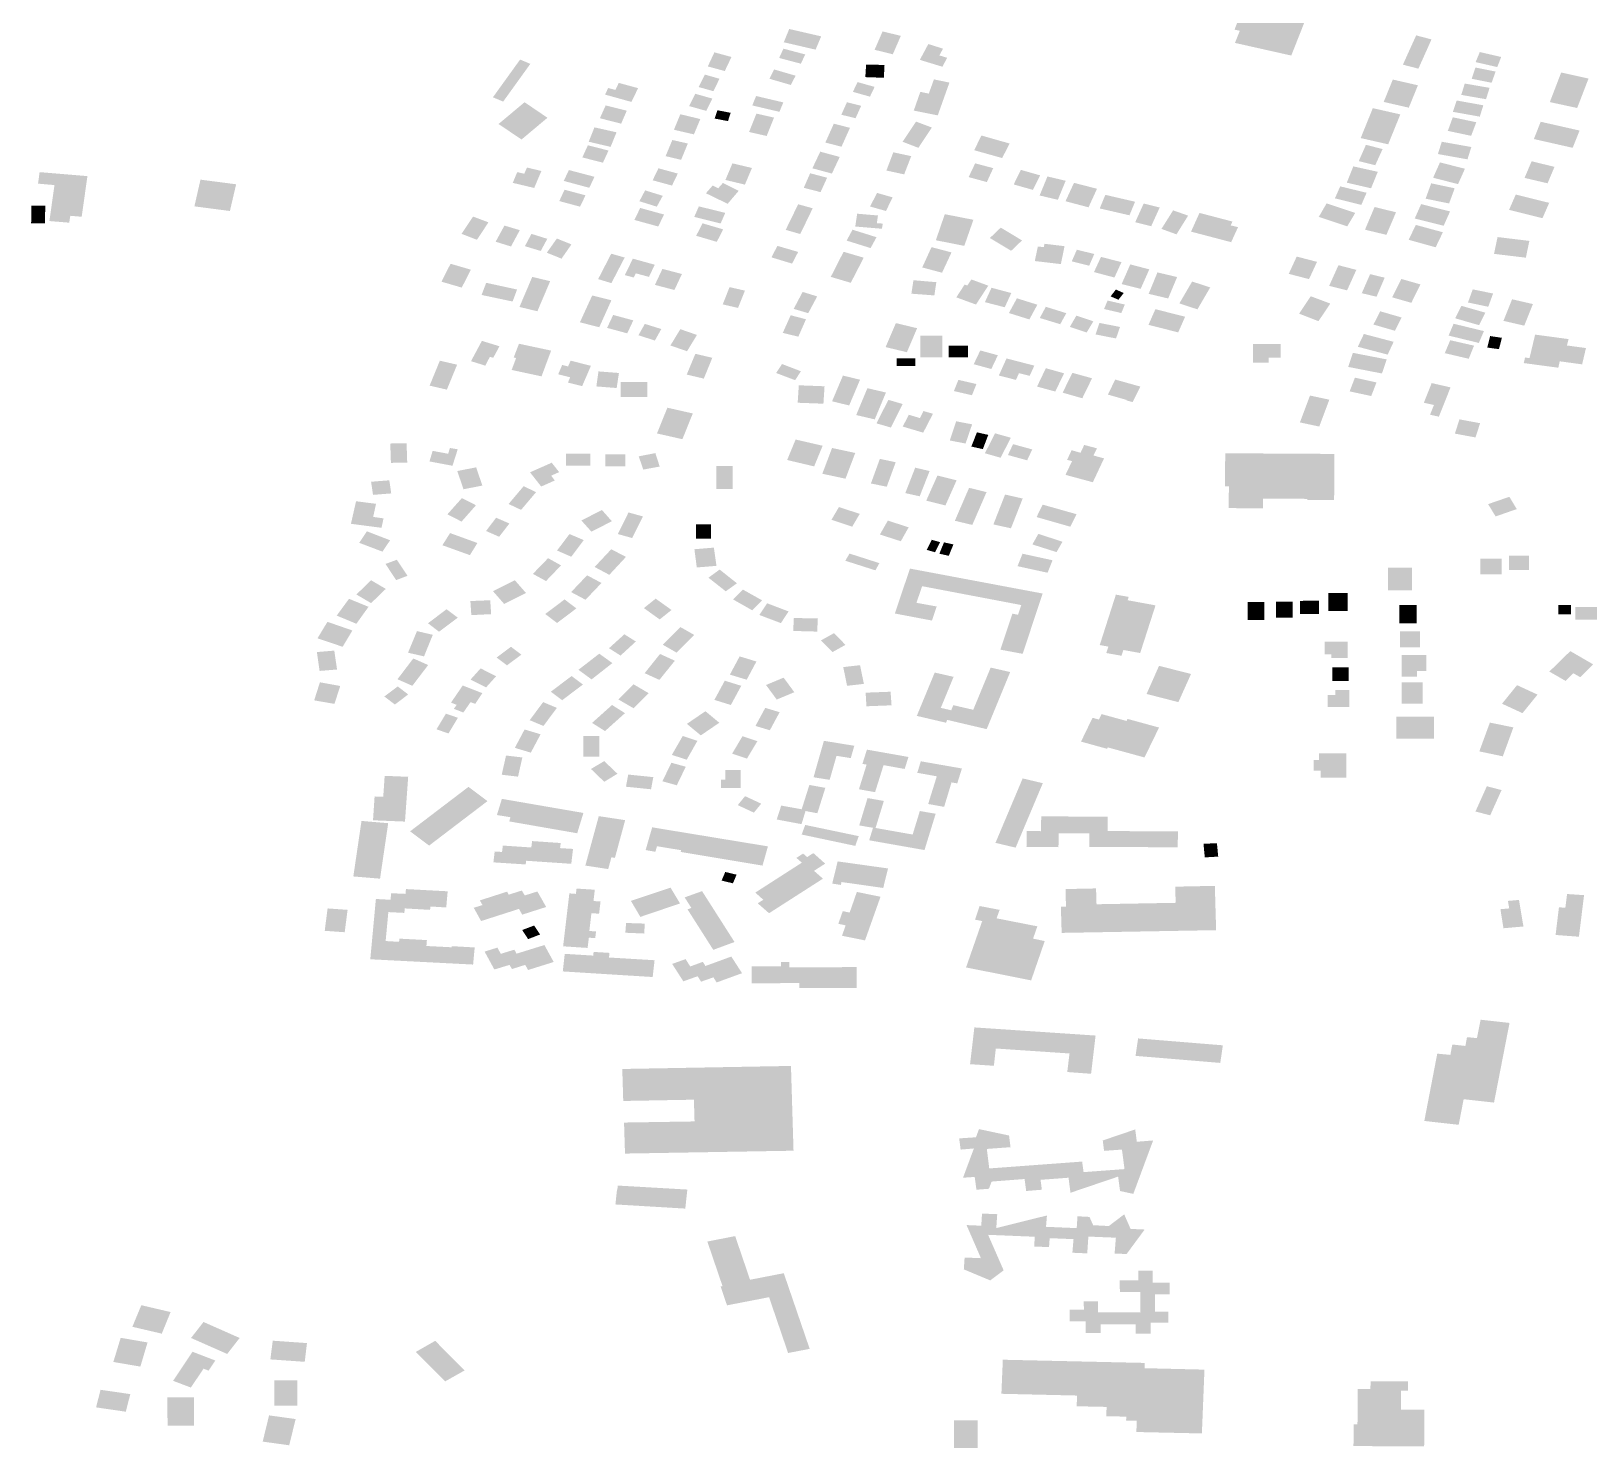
# Model space of a CAD drawing. Header units: inches. Extents: x -73.8733 to -73.8501, y 41.0545 to 41.0959.
# Drawn here: x -73.86793 to -73.85819, y 41.06425 to 41.07311 of the extents above; entities that cross this region are included whole.
import ezdxf

# ---------------------------------------------------------------- set-up
doc = ezdxf.new("R2010")
doc.units = ezdxf.units.IN
doc.header["$MEASUREMENT"] = 0

msp = doc.modelspace()

# ---------------------------------------------------------------- hatches: boundary and pattern name
for points in [[(-73.860088, 41.073464), (-73.85996, 41.073786), (-73.859739, 41.073736), (-73.859788, 41.073612), (-73.859792, 41.073613), (-73.86005, 41.07296), (-73.860402, 41.073039), (-73.860372, 41.073115), (-73.860405, 41.073122), (-73.860342, 41.073282), (-73.860725, 41.073368), (-73.860639, 41.073587), (-73.860088, 41.073464)], [(-73.863224, 41.073043), (-73.86319, 41.073126), (-73.86299, 41.07308), (-73.863025, 41.072997), (-73.863224, 41.073043)], [(-73.862542, 41.072968), (-73.862656, 41.072996), (-73.862606, 41.073111), (-73.862492, 41.073083), (-73.862542, 41.072968)], [(-73.859173, 41.073061), (-73.859255, 41.072878), (-73.859352, 41.072903), (-73.859269, 41.073086), (-73.859173, 41.073061)], [(-73.863551, 41.072951), (-73.863593, 41.072863), (-73.863699, 41.072892), (-73.863658, 41.07298), (-73.863551, 41.072951)], [(-73.863117, 41.072909), (-73.863253, 41.072945), (-73.863226, 41.073003), (-73.86309, 41.072967), (-73.863117, 41.072909)], [(-73.862232, 41.07289), (-73.862373, 41.072933), (-73.86232, 41.073032), (-73.862228, 41.073003), (-73.862251, 41.072961), (-73.862202, 41.072946), (-73.862232, 41.07289)], [(-73.858897, 41.072919), (-73.858871, 41.072982), (-73.858737, 41.072951), (-73.858762, 41.072888), (-73.858897, 41.072919)], [(-73.865043, 41.072699), (-73.864873, 41.072935), (-73.864809, 41.072908), (-73.864979, 41.072672), (-73.865043, 41.072699)], [(-73.86318, 41.072776), (-73.863314, 41.072815), (-73.863284, 41.072873), (-73.86315, 41.072834), (-73.86318, 41.072776)], [(-73.862594, 41.072901), (-73.862598, 41.072821), (-73.862714, 41.072825), (-73.862709, 41.072904), (-73.862594, 41.072901)], [(-73.858922, 41.072815), (-73.858898, 41.072885), (-73.858772, 41.07286), (-73.858797, 41.07279), (-73.858922, 41.072815)], [(-73.864135, 41.072756), (-73.864177, 41.07267), (-73.864342, 41.072716), (-73.864322, 41.072757), (-73.864277, 41.072745), (-73.864256, 41.072789), (-73.864135, 41.072756)], [(-73.863626, 41.072815), (-73.863664, 41.072737), (-73.863756, 41.072763), (-73.863718, 41.072841), (-73.863626, 41.072815)], [(-73.862792, 41.072733), (-73.862762, 41.072794), (-73.862656, 41.072764), (-73.862685, 41.072703), (-73.862792, 41.072733)], [(-73.86237, 41.072733), (-73.862317, 41.072722), (-73.862285, 41.072811), (-73.862188, 41.072791), (-73.862261, 41.072586), (-73.862411, 41.072616), (-73.86237, 41.072733)], [(-73.859472, 41.07267), (-73.859415, 41.07281), (-73.859258, 41.072774), (-73.859315, 41.072634), (-73.859472, 41.07267)], [(-73.858832, 41.072687), (-73.858987, 41.072714), (-73.858965, 41.072785), (-73.85881, 41.072758), (-73.858832, 41.072687)], [(-73.858191, 41.072816), (-73.858262, 41.072632), (-73.858433, 41.072669), (-73.858362, 41.072854), (-73.858191, 41.072816)], [(-73.864702, 41.072571), (-73.864864, 41.072435), (-73.865008, 41.072532), (-73.864845, 41.072668), (-73.864702, 41.072571)], [(-73.863671, 41.072691), (-73.863709, 41.072614), (-73.863816, 41.072644), (-73.863778, 41.072721), (-73.863671, 41.072691)], [(-73.863251, 41.072608), (-73.863421, 41.072648), (-73.863397, 41.072707), (-73.863227, 41.072667), (-73.863251, 41.072608)], [(-73.86274, 41.072646), (-73.862775, 41.072568), (-73.862864, 41.07259), (-73.862829, 41.072668), (-73.86274, 41.072646)], [(-73.859039, 41.072608), (-73.859016, 41.072679), (-73.858849, 41.072649), (-73.858871, 41.072578), (-73.859039, 41.072608)], [(-73.864206, 41.072615), (-73.864241, 41.072534), (-73.864374, 41.072568), (-73.864338, 41.072648), (-73.864206, 41.072615)], [(-73.863911, 41.072496), (-73.863871, 41.072593), (-73.863746, 41.072563), (-73.863786, 41.072467), (-73.863911, 41.072496)], [(-73.863656, 41.072566), (-73.863639, 41.072618), (-73.863556, 41.072602), (-73.863573, 41.07255), (-73.863656, 41.072566)], [(-73.863441, 41.072482), (-73.863395, 41.072597), (-73.863285, 41.072572), (-73.863331, 41.072457), (-73.863441, 41.072482)], [(-73.859444, 41.072405), (-73.859616, 41.072444), (-73.85954, 41.072631), (-73.859368, 41.072592), (-73.859444, 41.072405)], [(-73.859071, 41.072489), (-73.85904, 41.072574), (-73.858893, 41.072543), (-73.858925, 41.072458), (-73.859071, 41.072489)], [(-73.86427, 41.07248), (-73.864307, 41.072389), (-73.864444, 41.072421), (-73.864408, 41.072511), (-73.86427, 41.07248)], [(-73.862964, 41.072416), (-73.862911, 41.072534), (-73.86281, 41.072508), (-73.862863, 41.07239), (-73.862964, 41.072416)], [(-73.862298, 41.07251), (-73.862382, 41.072383), (-73.862481, 41.072421), (-73.862397, 41.072547), (-73.862298, 41.07251)], [(-73.858247, 41.072491), (-73.85829, 41.072383), (-73.858533, 41.072438), (-73.85849, 41.072546), (-73.858247, 41.072491)], [(-73.864355, 41.07229), (-73.864484, 41.072323), (-73.864449, 41.072399), (-73.86432, 41.072366), (-73.864355, 41.07229)], [(-73.863824, 41.07241), (-73.863866, 41.072308), (-73.863963, 41.072331), (-73.863921, 41.072432), (-73.863824, 41.07241)], [(-73.861858, 41.072319), (-73.862033, 41.072368), (-73.861988, 41.07246), (-73.861812, 41.07241), (-73.861858, 41.072319)], [(-73.859525, 41.072274), (-73.859628, 41.0723), (-73.859583, 41.072402), (-73.859479, 41.072375), (-73.859525, 41.072274)], [(-73.858948, 41.072311), (-73.859133, 41.072344), (-73.859109, 41.072421), (-73.858924, 41.072388), (-73.858948, 41.072311)], [(-73.863589, 41.072182), (-73.863545, 41.072286), (-73.863423, 41.072257), (-73.863467, 41.072153), (-73.863589, 41.072182)], [(-73.862874, 41.072326), (-73.862923, 41.072222), (-73.863045, 41.072255), (-73.862996, 41.072359), (-73.862874, 41.072326)], [(-73.862582, 41.072241), (-73.862539, 41.072355), (-73.862427, 41.072331), (-73.862471, 41.072217), (-73.862582, 41.072241)], [(-73.861954, 41.072169), (-73.862068, 41.0722), (-73.862027, 41.072286), (-73.861914, 41.072256), (-73.861954, 41.072169)], [(-73.859163, 41.072196), (-73.85912, 41.072292), (-73.858964, 41.072252), (-73.859007, 41.072156), (-73.859163, 41.072196)], [(-73.858404, 41.072264), (-73.858447, 41.072161), (-73.858591, 41.072195), (-73.858547, 41.072299), (-73.858404, 41.072264)], [(-73.867615, 41.071952), (-73.867686, 41.071958), (-73.867693, 41.071915), (-73.867817, 41.071925), (-73.867785, 41.07215), (-73.867888, 41.072159), (-73.867878, 41.072231), (-73.867579, 41.072206), (-73.867615, 41.071952)], [(-73.866872, 41.072184), (-73.866649, 41.072155), (-73.866688, 41.071988), (-73.86691, 41.072017), (-73.866872, 41.072184)], [(-73.864785, 41.072132), (-73.864919, 41.072164), (-73.864891, 41.072231), (-73.864847, 41.072221), (-73.86483, 41.07226), (-73.86474, 41.072238), (-73.864785, 41.072132)], [(-73.86444, 41.072133), (-73.8646, 41.072176), (-73.864568, 41.072244), (-73.864408, 41.072202), (-73.86444, 41.072133)], [(-73.863887, 41.072222), (-73.863923, 41.072147), (-73.864044, 41.07218), (-73.864008, 41.072255), (-73.863887, 41.072222)], [(-73.862994, 41.072106), (-73.863099, 41.072133), (-73.863059, 41.072224), (-73.862953, 41.072196), (-73.862994, 41.072106)], [(-73.861786, 41.072154), (-73.861741, 41.072245), (-73.861621, 41.072211), (-73.861666, 41.07212), (-73.861786, 41.072154)], [(-73.86151, 41.072058), (-73.861624, 41.072085), (-73.861575, 41.072204), (-73.861461, 41.072177), (-73.86151, 41.072058)], [(-73.859551, 41.07213), (-73.859703, 41.072165), (-73.859662, 41.072267), (-73.859509, 41.072233), (-73.859551, 41.07213)], [(-73.864498, 41.072015), (-73.864628, 41.07205), (-73.864595, 41.072121), (-73.864464, 41.072086), (-73.864498, 41.072015)], [(-73.864018, 41.072015), (-73.864127, 41.072049), (-73.864091, 41.072117), (-73.863981, 41.072083), (-73.864018, 41.072015)], [(-73.863506, 41.072114), (-73.863575, 41.072033), (-73.863711, 41.072099), (-73.863669, 41.072147), (-73.863634, 41.07213), (-73.863605, 41.072163), (-73.863506, 41.072114)], [(-73.862585, 41.071988), (-73.862684, 41.072016), (-73.862641, 41.072101), (-73.862543, 41.072073), (-73.862585, 41.071988)], [(-73.861318, 41.072011), (-73.861462, 41.072049), (-73.861409, 41.072164), (-73.861265, 41.072127), (-73.861318, 41.072011)], [(-73.861248, 41.072004), (-73.861213, 41.072089), (-73.861027, 41.072046), (-73.861062, 41.071961), (-73.861248, 41.072004)], [(-73.859777, 41.072067), (-73.859744, 41.072142), (-73.859579, 41.072102), (-73.859612, 41.072026), (-73.859777, 41.072067)], [(-73.859063, 41.072035), (-73.85921, 41.072065), (-73.859175, 41.072161), (-73.859028, 41.07213), (-73.859063, 41.072035)], [(-73.858479, 41.071943), (-73.858688, 41.071995), (-73.858646, 41.072091), (-73.858437, 41.072039), (-73.858479, 41.071943)], [(-73.867844, 41.071911), (-73.867931, 41.071911), (-73.86793, 41.072022), (-73.867843, 41.072021), (-73.867844, 41.071911)], [(-73.863973, 41.071966), (-73.864009, 41.071891), (-73.864158, 41.071932), (-73.864122, 41.072007), (-73.863973, 41.071966)], [(-73.863784, 41.071951), (-73.863755, 41.072017), (-73.86359, 41.071976), (-73.863619, 41.07191), (-73.863784, 41.071951)], [(-73.863121, 41.071844), (-73.863212, 41.07187), (-73.863134, 41.07203), (-73.863043, 41.072005), (-73.863121, 41.071844)], [(-73.860873, 41.07201), (-73.860926, 41.071893), (-73.861026, 41.071918), (-73.860973, 41.072035), (-73.860873, 41.07201)], [(-73.860695, 41.071959), (-73.860768, 41.071842), (-73.860862, 41.071876), (-73.860789, 41.071992), (-73.860695, 41.071959)], [(-73.85965, 41.071976), (-73.8597, 41.071892), (-73.859878, 41.071951), (-73.859829, 41.072036), (-73.85965, 41.071976)], [(-73.859589, 41.071871), (-73.859529, 41.072013), (-73.859395, 41.07198), (-73.859455, 41.071839), (-73.859589, 41.071871)], [(-73.859097, 41.071896), (-73.859278, 41.071941), (-73.859238, 41.072031), (-73.859057, 41.071985), (-73.859097, 41.071896)], [(-73.865239, 41.071845), (-73.865167, 41.071953), (-73.865071, 41.071917), (-73.865143, 41.071808), (-73.865239, 41.071845)], [(-73.865026, 41.071796), (-73.864971, 41.071897), (-73.864875, 41.071868), (-73.86493, 41.071766), (-73.865026, 41.071796)], [(-73.863772, 41.071833), (-73.863732, 41.071911), (-73.863603, 41.071873), (-73.863643, 41.071795), (-73.863772, 41.071833)], [(-73.862635, 41.07196), (-73.862642, 41.071912), (-73.862605, 41.071909), (-73.86261, 41.071877), (-73.862777, 41.071891), (-73.862765, 41.071971), (-73.862635, 41.07196)], [(-73.862038, 41.071933), (-73.862095, 41.07177), (-73.862273, 41.071805), (-73.862217, 41.071968), (-73.862038, 41.071933)], [(-73.861734, 41.071804), (-73.861802, 41.071739), (-73.861935, 41.071819), (-73.861867, 41.071884), (-73.861734, 41.071804)], [(-73.860418, 41.071922), (-73.860429, 41.071898), (-73.860383, 41.071887), (-73.860426, 41.071793), (-73.860677, 41.071859), (-73.860624, 41.071976), (-73.860418, 41.071922)], [(-73.859102, 41.071855), (-73.859147, 41.071761), (-73.859316, 41.071808), (-73.859271, 41.071901), (-73.859102, 41.071855)], [(-73.864843, 41.071768), (-73.864802, 41.071845), (-73.864703, 41.071814), (-73.864744, 41.071738), (-73.864843, 41.071768)], [(-73.864552, 41.071779), (-73.864614, 41.07169), (-73.864706, 41.071727), (-73.864643, 41.071816), (-73.864552, 41.071779)], [(-73.862681, 41.071756), (-73.862831, 41.071803), (-73.862794, 41.071871), (-73.862644, 41.071824), (-73.862681, 41.071756)], [(-73.858561, 41.071801), (-73.858583, 41.071696), (-73.858782, 41.07172), (-73.85876, 41.071825), (-73.858561, 41.071801)], [(-73.864302, 41.071537), (-73.864385, 41.071562), (-73.864303, 41.071721), (-73.864219, 41.071697), (-73.864302, 41.071537)], [(-73.864218, 41.071587), (-73.864168, 41.07169), (-73.864031, 41.071652), (-73.864067, 41.071576), (-73.864149, 41.071598), (-73.864162, 41.071572), (-73.864218, 41.071587)], [(-73.863172, 41.071659), (-73.863301, 41.071698), (-73.863264, 41.07177), (-73.863134, 41.071732), (-73.863172, 41.071659)], [(-73.862724, 41.071696), (-73.862805, 41.071539), (-73.86293, 41.071576), (-73.86285, 41.071733), (-73.862724, 41.071696)], [(-73.862358, 41.071635), (-73.8623, 41.071762), (-73.862175, 41.071729), (-73.862234, 41.071602), (-73.862358, 41.071635)], [(-73.861491, 41.071656), (-73.861654, 41.071675), (-73.861635, 41.071766), (-73.861598, 41.071762), (-73.861593, 41.071783), (-73.861468, 41.071768), (-73.861491, 41.071656)], [(-73.861423, 41.071673), (-73.861391, 41.071746), (-73.861282, 41.071719), (-73.861314, 41.071646), (-73.861423, 41.071673)], [(-73.861112, 41.071668), (-73.861156, 41.071572), (-73.861284, 41.071606), (-73.86124, 41.071701), (-73.861112, 41.071668)], [(-73.860016, 41.071703), (-73.859889, 41.07167), (-73.859939, 41.071562), (-73.860066, 41.071595), (-73.860016, 41.071703)], [(-73.865181, 41.071621), (-73.865238, 41.071509), (-73.865365, 41.071546), (-73.865308, 41.071658), (-73.865181, 41.071621)], [(-73.86403, 41.071526), (-73.863983, 41.071626), (-73.863861, 41.071594), (-73.863908, 41.071494), (-73.86403, 41.071526)], [(-73.860992, 41.071501), (-73.861111, 41.071531), (-73.861057, 41.071654), (-73.860938, 41.071623), (-73.860992, 41.071501)], [(-73.860942, 41.07147), (-73.860887, 41.071604), (-73.860764, 41.071575), (-73.86082, 41.071441), (-73.860942, 41.07147)], [(-73.859813, 41.07152), (-73.859755, 41.071649), (-73.859643, 41.07162), (-73.859701, 41.071492), (-73.859813, 41.07152)], [(-73.859609, 41.071474), (-73.859557, 41.071593), (-73.859466, 41.071571), (-73.859517, 41.071452), (-73.859609, 41.071474)], [(-73.86492, 41.071422), (-73.865114, 41.071463), (-73.865085, 41.071539), (-73.864892, 41.071497), (-73.86492, 41.071422)], [(-73.864685, 41.071549), (-73.864765, 41.071361), (-73.864877, 41.071388), (-73.864797, 41.071576), (-73.864685, 41.071549)], [(-73.863606, 41.071404), (-73.863563, 41.071512), (-73.863467, 41.07149), (-73.86351, 41.071382), (-73.863606, 41.071404)], [(-73.862426, 41.071471), (-73.862413, 41.071555), (-73.86227, 41.071543), (-73.862282, 41.07146), (-73.862426, 41.071471)], [(-73.862145, 41.071448), (-73.862093, 41.071528), (-73.862076, 41.071522), (-73.862051, 41.07156), (-73.861945, 41.071521), (-73.862022, 41.071403), (-73.862145, 41.071448)], [(-73.861801, 41.071475), (-73.861842, 41.071386), (-73.861966, 41.071418), (-73.861925, 41.071508), (-73.861801, 41.071475)], [(-73.86118, 41.071454), (-73.861147, 41.071497), (-73.861098, 41.071475), (-73.861131, 41.071433), (-73.86118, 41.071454)], [(-73.860557, 41.07151), (-73.860637, 41.071373), (-73.86075, 41.07141), (-73.86067, 41.071547), (-73.860557, 41.07151)], [(-73.859242, 41.071529), (-73.859299, 41.071414), (-73.859419, 41.071448), (-73.859362, 41.071563), (-73.859242, 41.071529)], [(-73.858788, 41.071472), (-73.858818, 41.071389), (-73.858945, 41.071416), (-73.858915, 41.071498), (-73.858788, 41.071472)], [(-73.864302, 41.07143), (-73.864378, 41.071261), (-73.864499, 41.071292), (-73.864422, 41.07146), (-73.864302, 41.07143)], [(-73.863071, 41.071349), (-73.863162, 41.071376), (-73.863106, 41.071482), (-73.863015, 41.071454), (-73.863071, 41.071349)], [(-73.861688, 41.07131), (-73.861816, 41.07135), (-73.861766, 41.071442), (-73.861638, 41.071402), (-73.861688, 41.07131)], [(-73.861113, 41.07135), (-73.861221, 41.071375), (-73.861199, 41.071428), (-73.861091, 41.071403), (-73.861113, 41.07135)], [(-73.85988, 41.071299), (-73.860001, 41.071346), (-73.859928, 41.071455), (-73.859806, 41.071409), (-73.85988, 41.071299)], [(-73.858723, 41.071301), (-73.858669, 41.071436), (-73.858539, 41.071406), (-73.858593, 41.071271), (-73.858723, 41.071301)], [(-73.864329, 41.071257), (-73.864291, 41.071338), (-73.864165, 41.071304), (-73.864203, 41.071223), (-73.864329, 41.071257)], [(-73.863085, 41.071311), (-73.863133, 41.071202), (-73.86323, 41.071226), (-73.863181, 41.071336), (-73.863085, 41.071311)], [(-73.861457, 41.071349), (-73.861495, 41.07128), (-73.861623, 41.071319), (-73.861585, 41.071389), (-73.861457, 41.071349)], [(-73.861288, 41.071298), (-73.86133, 41.071228), (-73.861435, 41.071263), (-73.861394, 41.071334), (-73.861288, 41.071298)], [(-73.860714, 41.071327), (-73.860757, 41.071229), (-73.860943, 41.071276), (-73.8609, 41.071374), (-73.860714, 41.071327)], [(-73.859536, 41.071278), (-73.859494, 41.071361), (-73.85936, 41.071322), (-73.859402, 41.071239), (-73.859536, 41.071278)], [(-73.858875, 41.071274), (-73.859025, 41.071317), (-73.858986, 41.071395), (-73.858836, 41.071352), (-73.858875, 41.071274)], [(-73.86399, 41.07125), (-73.86403, 41.071178), (-73.864133, 41.071211), (-73.864093, 41.071282), (-73.86399, 41.07125)], [(-73.863829, 41.071111), (-73.863933, 41.071147), (-73.863871, 41.071249), (-73.863767, 41.071213), (-73.863829, 41.071111)], [(-73.86239, 41.071255), (-73.862454, 41.071105), (-73.862587, 41.071137), (-73.862523, 41.071287), (-73.86239, 41.071255)], [(-73.862232, 41.071073), (-73.862369, 41.071073), (-73.862369, 41.071209), (-73.862232, 41.071209), (-73.862232, 41.071073)], [(-73.861274, 41.071216), (-73.86125, 41.071288), (-73.861121, 41.071263), (-73.861146, 41.071191), (-73.861274, 41.071216)], [(-73.859447, 41.07109), (-73.859634, 41.071139), (-73.859596, 41.071219), (-73.85941, 41.07117), (-73.859447, 41.07109)], [(-73.858877, 41.071163), (-73.859066, 41.071209), (-73.859035, 41.071283), (-73.858845, 41.071237), (-73.858877, 41.071163)], [(-73.858733, 41.071195), (-73.858751, 41.071124), (-73.858824, 41.071134), (-73.858806, 41.071206), (-73.858733, 41.071195)], [(-73.858596, 41.071037), (-73.858588, 41.071072), (-73.85856, 41.071068), (-73.858525, 41.071215), (-73.858316, 41.071187), (-73.858326, 41.071147), (-73.858207, 41.071131), (-73.858231, 41.071029), (-73.858371, 41.071048), (-73.85838, 41.071008), (-73.858596, 41.071037)], [(-73.865062, 41.071076), (-73.865091, 41.071021), (-73.86518, 41.071049), (-73.865112, 41.071176), (-73.865002, 41.071142), (-73.865041, 41.07107), (-73.865062, 41.071076)], [(-73.864913, 41.071072), (-73.86488, 41.071158), (-73.864679, 41.071115), (-73.864739, 41.070954), (-73.864926, 41.070994), (-73.864898, 41.071069), (-73.864913, 41.071072)], [(-73.862072, 41.071072), (-73.862192, 41.071072), (-73.862192, 41.071145), (-73.862072, 41.071146), (-73.862072, 41.071072)], [(-73.861885, 41.071086), (-73.861926, 41.071), (-73.862036, 41.07103), (-73.861995, 41.071116), (-73.861885, 41.071086)], [(-73.860116, 41.071071), (-73.860191, 41.071071), (-73.860191, 41.071039), (-73.86029, 41.071039), (-73.86029, 41.071156), (-73.860116, 41.071156), (-73.860116, 41.071071)], [(-73.858907, 41.071146), (-73.85894, 41.071064), (-73.85909, 41.071099), (-73.859056, 41.07118), (-73.858907, 41.071146)], [(-73.865331, 41.070871), (-73.865439, 41.070896), (-73.865375, 41.071052), (-73.865267, 41.071027), (-73.865331, 41.070871)], [(-73.86456, 41.070948), (-73.864635, 41.070967), (-73.86461, 41.071025), (-73.864573, 41.071016), (-73.864557, 41.071052), (-73.86443, 41.07102), (-73.864485, 41.070893), (-73.864574, 41.070915), (-73.86456, 41.070948)], [(-73.863724, 41.07094), (-73.863831, 41.070965), (-73.863777, 41.071095), (-73.863671, 41.07107), (-73.863724, 41.07094)], [(-73.863153, 41.07093), (-73.863272, 41.070975), (-73.863235, 41.071031), (-73.863117, 41.070986), (-73.863153, 41.07093)], [(-73.862519, 41.071067), (-73.862401, 41.071067), (-73.862401, 41.071019), (-73.862519, 41.071019), (-73.862519, 41.071067)], [(-73.861879, 41.070959), (-73.861831, 41.071066), (-73.861657, 41.071021), (-73.861686, 41.070957), (-73.861753, 41.070974), (-73.861772, 41.070932), (-73.861879, 41.070959)], [(-73.859694, 41.071013), (-73.859665, 41.071101), (-73.859453, 41.07106), (-73.859483, 41.070972), (-73.859694, 41.071013)], [(-73.864269, 41.070881), (-73.864396, 41.070891), (-73.864383, 41.070985), (-73.864255, 41.070975), (-73.864269, 41.070881)], [(-73.864077, 41.070824), (-73.864244, 41.070824), (-73.864244, 41.070919), (-73.864077, 41.070919), (-73.864077, 41.070824)], [(-73.862747, 41.070933), (-73.862815, 41.070772), (-73.862922, 41.070798), (-73.862854, 41.070959), (-73.862747, 41.070933)], [(-73.86216, 41.070862), (-73.862132, 41.070932), (-73.862019, 41.070906), (-73.862047, 41.070836), (-73.86216, 41.070862)], [(-73.86164, 41.07089), (-73.861585, 41.071005), (-73.861471, 41.070973), (-73.861526, 41.070859), (-73.86164, 41.07089)], [(-73.86148, 41.070852), (-73.861419, 41.070976), (-73.861296, 41.070942), (-73.861357, 41.070817), (-73.86148, 41.070852)], [(-73.861081, 41.070807), (-73.861197, 41.07084), (-73.861151, 41.070934), (-73.860994, 41.07089), (-73.861042, 41.070793), (-73.861082, 41.070804), (-73.861081, 41.070807)], [(-73.859685, 41.07086), (-73.859652, 41.070946), (-73.859517, 41.070916), (-73.85955, 41.070831), (-73.859685, 41.07086)], [(-73.859054, 41.070885), (-73.859127, 41.070702), (-73.859182, 41.070714), (-73.859158, 41.070775), (-73.859221, 41.070789), (-73.859172, 41.070912), (-73.859054, 41.070885)], [(-73.863137, 41.070789), (-73.86313, 41.070898), (-73.862969, 41.070892), (-73.862976, 41.070783), (-73.863137, 41.070789)], [(-73.862585, 41.070853), (-73.862655, 41.070685), (-73.862771, 41.070712), (-73.862701, 41.07088), (-73.862585, 41.070853)], [(-73.859812, 41.070808), (-73.859875, 41.07064), (-73.859996, 41.070666), (-73.859933, 41.070834), (-73.859812, 41.070808)], [(-73.863793, 41.070722), (-73.863858, 41.070561), (-73.864017, 41.070597), (-73.863952, 41.070758), (-73.863793, 41.070722)], [(-73.862644, 41.07066), (-73.86257, 41.070807), (-73.86248, 41.070781), (-73.862554, 41.070634), (-73.862644, 41.07066)], [(-73.86248, 41.07064), (-73.862442, 41.070714), (-73.862372, 41.070693), (-73.86235, 41.070737), (-73.862291, 41.07072), (-73.862352, 41.070602), (-73.86248, 41.07064)], [(-73.862186, 41.070553), (-73.862146, 41.070673), (-73.862046, 41.070654), (-73.862087, 41.070534), (-73.862186, 41.070553)], [(-73.859027, 41.070596), (-73.858998, 41.070685), (-73.858869, 41.070661), (-73.858898, 41.070572), (-73.859027, 41.070596)], [(-73.865579, 41.070415), (-73.865681, 41.070413), (-73.865685, 41.070534), (-73.865583, 41.070536), (-73.865579, 41.070415)], [(-73.863203, 41.070431), (-73.86315, 41.070559), (-73.862981, 41.07052), (-73.863034, 41.070391), (-73.863203, 41.070431)], [(-73.862051, 41.070515), (-73.862016, 41.070604), (-73.861945, 41.070588), (-73.861979, 41.070499), (-73.862051, 41.070515)], [(-73.861966, 41.070473), (-73.861903, 41.070598), (-73.861804, 41.07057), (-73.861868, 41.070445), (-73.861966, 41.070473)], [(-73.861822, 41.070462), (-73.86179, 41.07053), (-73.86167, 41.070497), (-73.861702, 41.070429), (-73.861822, 41.070462)], [(-73.861221, 41.070441), (-73.861291, 41.070292), (-73.861462, 41.070338), (-73.861421, 41.070424), (-73.861452, 41.070432), (-73.861424, 41.070492), (-73.861368, 41.070476), (-73.861345, 41.070525), (-73.861265, 41.070504), (-73.861287, 41.070459), (-73.861221, 41.070441)], [(-73.86544, 41.070422), (-73.86542, 41.070488), (-73.865323, 41.07047), (-73.865312, 41.070506), (-73.865263, 41.070498), (-73.865296, 41.070395), (-73.86544, 41.070422)], [(-73.864434, 41.070471), (-73.864434, 41.070396), (-73.864587, 41.070396), (-73.864587, 41.070471), (-73.864434, 41.070471)], [(-73.864214, 41.070392), (-73.86434, 41.070392), (-73.86434, 41.070467), (-73.864214, 41.070467), (-73.864214, 41.070392)], [(-73.864027, 41.070474), (-73.864, 41.07039), (-73.864103, 41.070371), (-73.864131, 41.070454), (-73.864027, 41.070474)], [(-73.862838, 41.070314), (-73.862983, 41.070345), (-73.862922, 41.070506), (-73.862777, 41.070475), (-73.862838, 41.070314)], [(-73.862679, 41.070284), (-73.862623, 41.070438), (-73.862524, 41.070417), (-73.86258, 41.070264), (-73.862679, 41.070284)], [(-73.860442, 41.07013), (-73.86044, 41.070266), (-73.860465, 41.070266), (-73.860463, 41.070473), (-73.85978, 41.070469), (-73.859782, 41.07018), (-73.85995, 41.070181), (-73.85995, 41.070188), (-73.860227, 41.07019), (-73.860227, 41.070129), (-73.860442, 41.07013)], [(-73.865148, 41.070385), (-73.865109, 41.070271), (-73.865227, 41.070248), (-73.865266, 41.070362), (-73.865148, 41.070385)], [(-73.864629, 41.070355), (-73.864679, 41.070333), (-73.864656, 41.070303), (-73.864741, 41.070265), (-73.864811, 41.070354), (-73.864675, 41.070414), (-73.864629, 41.070355)], [(-73.863645, 41.070394), (-73.863544, 41.070394), (-73.863544, 41.07025), (-73.863645, 41.07025), (-73.863645, 41.070394)], [(-73.862312, 41.070362), (-73.862374, 41.070204), (-73.862464, 41.070224), (-73.862402, 41.070383), (-73.862312, 41.070362)], [(-73.862143, 41.070304), (-73.862213, 41.070147), (-73.862333, 41.070177), (-73.862263, 41.070334), (-73.862143, 41.070304)], [(-73.865691, 41.070304), (-73.865679, 41.070222), (-73.865793, 41.070213), (-73.865805, 41.070295), (-73.865691, 41.070304)], [(-73.864773, 41.07023), (-73.864867, 41.070119), (-73.864945, 41.070156), (-73.864851, 41.070267), (-73.864773, 41.07023)], [(-73.862154, 41.070051), (-73.862065, 41.070257), (-73.861956, 41.07023), (-73.862045, 41.070025), (-73.862154, 41.070051)], [(-73.865792, 41.070075), (-73.865727, 41.070066), (-73.86574, 41.070007), (-73.865931, 41.070032), (-73.865899, 41.070173), (-73.865774, 41.070157), (-73.865792, 41.070075)], [(-73.865328, 41.070091), (-73.865237, 41.070193), (-73.865149, 41.070148), (-73.865239, 41.070046), (-73.865328, 41.070091)], [(-73.862796, 41.070014), (-73.862926, 41.070057), (-73.862879, 41.070137), (-73.862749, 41.070094), (-73.862796, 41.070014)], [(-73.861803, 41.070004), (-73.861913, 41.070028), (-73.86184, 41.070215), (-73.86173, 41.07019), (-73.861803, 41.070004)], [(-73.861393, 41.070092), (-73.861432, 41.070014), (-73.861643, 41.070074), (-73.861605, 41.070152), (-73.861393, 41.070092)], [(-73.85864, 41.070124), (-73.858772, 41.070078), (-73.858819, 41.070155), (-73.858686, 41.070201), (-73.85864, 41.070124)], [(-73.865086, 41.069987), (-73.865023, 41.07007), (-73.86494, 41.070034), (-73.865004, 41.069951), (-73.865086, 41.069987)], [(-73.86449, 41.070053), (-73.864361, 41.070118), (-73.864299, 41.070048), (-73.864427, 41.069983), (-73.86449, 41.070053)], [(-73.864262, 41.069968), (-73.864195, 41.070103), (-73.864105, 41.070078), (-73.864172, 41.069943), (-73.864262, 41.069968)], [(-73.862492, 41.069923), (-73.862623, 41.069965), (-73.862573, 41.070052), (-73.862443, 41.07001), (-73.862492, 41.069923)], [(-73.865879, 41.069913), (-73.865831, 41.069985), (-73.865686, 41.069929), (-73.865734, 41.069858), (-73.865879, 41.069913)], [(-73.865359, 41.069898), (-73.865311, 41.069974), (-73.86514, 41.069912), (-73.865187, 41.069836), (-73.865359, 41.069898)], [(-73.864475, 41.06993), (-73.864553, 41.069826), (-73.864642, 41.069865), (-73.864564, 41.069968), (-73.864475, 41.06993)], [(-73.86368, 41.069939), (-73.863774, 41.069939), (-73.863774, 41.070028), (-73.86368, 41.070028), (-73.86368, 41.069939)], [(-73.861669, 41.069903), (-73.861632, 41.069969), (-73.861481, 41.06992), (-73.861518, 41.069855), (-73.861669, 41.069903)], [(-73.864407, 41.069762), (-73.864303, 41.069873), (-73.864211, 41.069825), (-73.864315, 41.069713), (-73.864407, 41.069762)], [(-73.863645, 41.069769), (-73.863768, 41.069759), (-73.863783, 41.069873), (-73.863661, 41.069883), (-73.863645, 41.069769)], [(-73.862626, 41.069786), (-73.862651, 41.069741), (-73.862839, 41.069801), (-73.862813, 41.069846), (-73.862626, 41.069786)], [(-73.862246, 41.069917), (-73.862278, 41.069854), (-73.86233, 41.069869), (-73.862298, 41.069932), (-73.862246, 41.069917)], [(-73.862251, 41.069845), (-73.862222, 41.069916), (-73.862163, 41.069903), (-73.862192, 41.069832), (-73.862251, 41.069845)], [(-73.861762, 41.069767), (-73.861731, 41.069845), (-73.861543, 41.069804), (-73.861574, 41.069726), (-73.861762, 41.069767)], [(-73.865715, 41.069781), (-73.865644, 41.069807), (-73.865577, 41.069707), (-73.865648, 41.06968), (-73.865715, 41.069781)], [(-73.864711, 41.069674), (-73.864793, 41.069719), (-73.864698, 41.069817), (-73.864617, 41.069772), (-73.864711, 41.069674)], [(-73.863625, 41.069746), (-73.863517, 41.06966), (-73.863587, 41.06961), (-73.863695, 41.069695), (-73.863625, 41.069746)], [(-73.861739, 41.069524), (-73.862359, 41.069642), (-73.862394, 41.069538), (-73.862268, 41.069515), (-73.862297, 41.069427), (-73.862529, 41.069471), (-73.862435, 41.069752), (-73.861605, 41.069596), (-73.86173, 41.069219), (-73.861869, 41.069245), (-73.861794, 41.06947), (-73.861759, 41.069463), (-73.861739, 41.069524)], [(-73.859445, 41.069757), (-73.859295, 41.069757), (-73.859295, 41.069615), (-73.859445, 41.069615), (-73.859445, 41.069757)], [(-73.858868, 41.069813), (-73.858734, 41.069813), (-73.858734, 41.069716), (-73.858868, 41.069716), (-73.858868, 41.069813)], [(-73.858689, 41.069832), (-73.858563, 41.069832), (-73.858563, 41.069743), (-73.858689, 41.069743), (-73.858689, 41.069832)], [(-73.865897, 41.06959), (-73.865805, 41.069679), (-73.865713, 41.069625), (-73.865805, 41.069536), (-73.865897, 41.06959)], [(-73.864836, 41.069599), (-73.864973, 41.069531), (-73.865043, 41.069611), (-73.864906, 41.069679), (-73.864836, 41.069599)], [(-73.864464, 41.069557), (-73.864554, 41.069605), (-73.864454, 41.06971), (-73.864364, 41.069662), (-73.864464, 41.069557)], [(-73.865897, 41.069407), (-73.86602, 41.069458), (-73.865943, 41.069563), (-73.865821, 41.069513), (-73.865897, 41.069407)], [(-73.865178, 41.069461), (-73.865184, 41.069549), (-73.86506, 41.069554), (-73.865054, 41.069467), (-73.865178, 41.069461)], [(-73.864642, 41.069412), (-73.864716, 41.069468), (-73.864595, 41.069559), (-73.864521, 41.069503), (-73.864642, 41.069412)], [(-73.863926, 41.069493), (-73.864, 41.069434), (-73.864099, 41.069505), (-73.864025, 41.069564), (-73.863926, 41.069493)], [(-73.863359, 41.069553), (-73.863421, 41.069491), (-73.863541, 41.069559), (-73.86348, 41.069621), (-73.863359, 41.069553)], [(-73.861248, 41.069274), (-73.861147, 41.069589), (-73.861067, 41.069575), (-73.861073, 41.069554), (-73.860899, 41.069522), (-73.860995, 41.069224), (-73.8611, 41.069243), (-73.861112, 41.069207), (-73.861207, 41.069224), (-73.861194, 41.069264), (-73.861248, 41.069274)], [(-73.860041, 41.069546), (-73.860041, 41.069445), (-73.860145, 41.069445), (-73.860145, 41.069546), (-73.860041, 41.069546)], [(-73.859996, 41.06955), (-73.859877, 41.069552), (-73.859876, 41.069469), (-73.859995, 41.069468), (-73.859996, 41.06955)], [(-73.859818, 41.069486), (-73.859818, 41.069599), (-73.859697, 41.069599), (-73.859697, 41.069486), (-73.859818, 41.069486)], [(-73.865449, 41.06941), (-73.865333, 41.069498), (-73.865263, 41.069445), (-73.86538, 41.069357), (-73.865449, 41.06941)], [(-73.863242, 41.069411), (-73.863377, 41.069462), (-73.863328, 41.069535), (-73.863194, 41.069484), (-73.863242, 41.069411)], [(-73.860322, 41.069431), (-73.860322, 41.069544), (-73.860219, 41.069544), (-73.860219, 41.069431), (-73.860322, 41.069431)], [(-73.859265, 41.069409), (-73.859375, 41.069409), (-73.859375, 41.069524), (-73.859265, 41.069524), (-73.859265, 41.069409)], [(-73.85838, 41.069466), (-73.85838, 41.069524), (-73.8583, 41.069524), (-73.8583, 41.069466), (-73.85838, 41.069466)], [(-73.858273, 41.069512), (-73.858123, 41.069512), (-73.858123, 41.069433), (-73.858273, 41.069433), (-73.858273, 41.069512)], [(-73.86614, 41.069316), (-73.866078, 41.069419), (-73.865922, 41.069365), (-73.865983, 41.069263), (-73.86614, 41.069316)], [(-73.865574, 41.069226), (-73.865518, 41.069361), (-73.865419, 41.069338), (-73.865474, 41.069203), (-73.865574, 41.069226)], [(-73.863895, 41.069227), (-73.863981, 41.069276), (-73.86387, 41.069386), (-73.863784, 41.069337), (-73.863895, 41.069227)], [(-73.863015, 41.069358), (-73.863165, 41.069362), (-73.863161, 41.069443), (-73.863011, 41.06944), (-73.863015, 41.069358)], [(-73.859246, 41.069259), (-73.85937, 41.069259), (-73.85937, 41.06936), (-73.859246, 41.06936), (-73.859246, 41.069259)], [(-73.86493, 41.069263), (-73.864865, 41.069214), (-73.864955, 41.069147), (-73.86502, 41.069196), (-73.86493, 41.069263)], [(-73.864245, 41.069208), (-73.864317, 41.069254), (-73.864221, 41.069341), (-73.864149, 41.069296), (-73.864245, 41.069208)], [(-73.862838, 41.069275), (-73.862919, 41.06923), (-73.862991, 41.069303), (-73.86291, 41.069348), (-73.862838, 41.069275)], [(-73.859799, 41.069193), (-73.859799, 41.069215), (-73.859842, 41.069215), (-73.859842, 41.069296), (-73.859697, 41.069296), (-73.859697, 41.069193), (-73.859799, 41.069193)], [(-73.866018, 41.069121), (-73.866127, 41.069112), (-73.866144, 41.06923), (-73.866035, 41.069239), (-73.866018, 41.069121)], [(-73.865448, 41.069149), (-73.865547, 41.069019), (-73.86564, 41.06906), (-73.865541, 41.06919), (-73.865448, 41.069149)], [(-73.864296, 41.069161), (-73.864426, 41.069059), (-73.864508, 41.069119), (-73.864378, 41.06922), (-73.864296, 41.069161)], [(-73.863905, 41.069176), (-73.864002, 41.069056), (-73.864094, 41.069098), (-73.863998, 41.069218), (-73.863905, 41.069176)], [(-73.863561, 41.069089), (-73.8635, 41.069203), (-73.863395, 41.069171), (-73.863456, 41.069057), (-73.863561, 41.069089)], [(-73.859206, 41.069112), (-73.859263, 41.069112), (-73.859263, 41.069077), (-73.859359, 41.069077), (-73.859359, 41.069211), (-73.859206, 41.069211), (-73.859206, 41.069112)], [(-73.858335, 41.06905), (-73.858436, 41.069108), (-73.858305, 41.069236), (-73.858162, 41.069153), (-73.858243, 41.069073), (-73.858287, 41.069098), (-73.858335, 41.06905)], [(-73.865086, 41.069009), (-73.865183, 41.069058), (-73.86512, 41.069128), (-73.865023, 41.069079), (-73.865086, 41.069009)], [(-73.86448, 41.069027), (-73.86461, 41.068929), (-73.864681, 41.068982), (-73.864551, 41.06908), (-73.86448, 41.069027)], [(-73.863158, 41.068979), (-73.863268, 41.068933), (-73.863335, 41.069024), (-73.863225, 41.06907), (-73.863158, 41.068979)], [(-73.862723, 41.069031), (-73.862828, 41.069019), (-73.862852, 41.069136), (-73.862747, 41.069148), (-73.862723, 41.069031)], [(-73.861808, 41.069105), (-73.861955, 41.068748), (-73.862202, 41.068806), (-73.862209, 41.068788), (-73.862392, 41.068831), (-73.86228, 41.069102), (-73.862162, 41.069075), (-73.862242, 41.068881), (-73.862177, 41.068866), (-73.862164, 41.068898), (-73.862039, 41.068869), (-73.86193, 41.069133), (-73.861808, 41.069105)], [(-73.860955, 41.068968), (-73.860877, 41.069144), (-73.860677, 41.069093), (-73.860756, 41.068917), (-73.860955, 41.068968)], [(-73.859692, 41.069134), (-73.859692, 41.069049), (-73.859794, 41.069049), (-73.859794, 41.069134), (-73.859692, 41.069134)], [(-73.866161, 41.068928), (-73.866125, 41.069041), (-73.865998, 41.069018), (-73.866034, 41.068906), (-73.866161, 41.068928)], [(-73.865573, 41.068965), (-73.865656, 41.068902), (-73.865722, 41.068952), (-73.865638, 41.069015), (-73.865573, 41.068965)], [(-73.86527, 41.0689), (-73.865305, 41.068914), (-73.865232, 41.069021), (-73.865109, 41.068973), (-73.865154, 41.068906), (-73.865183, 41.068917), (-73.865228, 41.068852), (-73.865287, 41.068875), (-73.86527, 41.0689)], [(-73.864259, 41.068934), (-73.864163, 41.069028), (-73.864069, 41.068973), (-73.864164, 41.068879), (-73.864259, 41.068934)], [(-73.863658, 41.068931), (-73.863593, 41.069051), (-73.86349, 41.069019), (-73.863555, 41.068899), (-73.863658, 41.068931)], [(-73.86255, 41.068897), (-73.862707, 41.068891), (-73.862712, 41.068976), (-73.862556, 41.068982), (-73.86255, 41.068897)], [(-73.859687, 41.068992), (-73.859687, 41.068887), (-73.859823, 41.068887), (-73.859823, 41.068961), (-73.859775, 41.068961), (-73.859775, 41.068992), (-73.859687, 41.068992)], [(-73.859228, 41.069041), (-73.859228, 41.068907), (-73.859359, 41.068907), (-73.859359, 41.069041), (-73.859228, 41.069041)], [(-73.858638, 41.069023), (-73.85851, 41.068964), (-73.858604, 41.068848), (-73.858732, 41.068907), (-73.858638, 41.069023)], [(-73.864643, 41.068881), (-73.864727, 41.068768), (-73.864813, 41.068804), (-73.864729, 41.068917), (-73.864643, 41.068881)], [(-73.864342, 41.068736), (-73.864423, 41.068787), (-73.864298, 41.068899), (-73.864217, 41.068848), (-73.864342, 41.068736)], [(-73.863401, 41.068768), (-73.86334, 41.068881), (-73.86325, 41.068854), (-73.863311, 41.068741), (-73.863401, 41.068768)], [(-73.865262, 41.068819), (-73.865321, 41.068721), (-73.865396, 41.068747), (-73.865337, 41.068845), (-73.865262, 41.068819)], [(-73.86383, 41.068781), (-73.863714, 41.06886), (-73.863627, 41.068788), (-73.863743, 41.068709), (-73.86383, 41.068781)], [(-73.860877, 41.068758), (-73.860968, 41.068571), (-73.861198, 41.068634), (-73.861202, 41.068625), (-73.861365, 41.06867), (-73.861293, 41.068819), (-73.861253, 41.068808), (-73.861236, 41.068842), (-73.86108, 41.068799), (-73.861074, 41.068812), (-73.860877, 41.068758)], [(-73.859394, 41.068689), (-73.859394, 41.068827), (-73.859158, 41.068827), (-73.859158, 41.068689), (-73.859394, 41.068689)], [(-73.858874, 41.068609), (-73.858808, 41.068789), (-73.858661, 41.068759), (-73.858727, 41.068578), (-73.858874, 41.068609)], [(-73.864806, 41.068601), (-73.864906, 41.068631), (-73.864845, 41.068746), (-73.864745, 41.068716), (-73.864806, 41.068601)], [(-73.864378, 41.068576), (-73.864477, 41.068576), (-73.864477, 41.068705), (-73.864378, 41.068705), (-73.864378, 41.068576)], [(-73.863924, 41.068587), (-73.863856, 41.068705), (-73.863764, 41.068675), (-73.863831, 41.068557), (-73.863924, 41.068587)], [(-73.863547, 41.068595), (-73.863482, 41.068704), (-73.863389, 41.068673), (-73.863454, 41.068564), (-73.863547, 41.068595)], [(-73.863038, 41.068447), (-73.862973, 41.068675), (-73.862783, 41.068644), (-73.862805, 41.068567), (-73.862894, 41.068581), (-73.862937, 41.068431), (-73.863038, 41.068447)], [(-73.864988, 41.068463), (-73.864961, 41.068583), (-73.864859, 41.068571), (-73.864886, 41.068451), (-73.864988, 41.068463)], [(-73.862754, 41.068372), (-73.862706, 41.068526), (-73.862732, 41.068531), (-73.862704, 41.06862), (-73.862444, 41.068574), (-73.862468, 41.068499), (-73.8626, 41.068523), (-73.862653, 41.068354), (-73.862754, 41.068372)], [(-73.859705, 41.068596), (-73.859705, 41.068444), (-73.859866, 41.068444), (-73.859866, 41.068489), (-73.859909, 41.068489), (-73.859909, 41.068556), (-73.859877, 41.068556), (-73.859877, 41.068596), (-73.859705, 41.068596)], [(-73.86443, 41.068499), (-73.864347, 41.068548), (-73.864264, 41.068469), (-73.864347, 41.068419), (-73.86443, 41.068499)], [(-73.863837, 41.068513), (-73.863893, 41.068397), (-73.863983, 41.068422), (-73.863927, 41.068538), (-73.863837, 41.068513)], [(-73.863493, 41.06838), (-73.863616, 41.06838), (-73.863616, 41.068432), (-73.863589, 41.068432), (-73.863589, 41.068493), (-73.863493, 41.068493), (-73.863493, 41.06838)], [(-73.862221, 41.068262), (-73.862321, 41.06828), (-73.862267, 41.068453), (-73.862389, 41.068475), (-73.862367, 41.068547), (-73.86211, 41.068502), (-73.862139, 41.068409), (-73.862175, 41.068415), (-73.862221, 41.068262)], [(-73.865729, 41.068325), (-73.86572, 41.068456), (-73.865573, 41.06845), (-73.865593, 41.06817), (-73.865793, 41.068178), (-73.865783, 41.068327), (-73.865729, 41.068325)], [(-73.865561, 41.068109), (-73.865196, 41.068387), (-73.865077, 41.068298), (-73.865442, 41.06802), (-73.865561, 41.068109)], [(-73.864054, 41.068372), (-73.864211, 41.068388), (-73.864197, 41.068464), (-73.86404, 41.068448), (-73.864054, 41.068372)], [(-73.863014, 41.068222), (-73.863088, 41.068236), (-73.863113, 41.068154), (-73.863268, 41.068183), (-73.86324, 41.06827), (-73.863112, 41.068247), (-73.863064, 41.068399), (-73.862964, 41.068381), (-73.863014, 41.068222)], [(-73.861604, 41.06841), (-73.861774, 41.068007), (-73.8619, 41.068037), (-73.86173, 41.06844), (-73.861604, 41.06841)], [(-73.858735, 41.068367), (-73.858806, 41.068209), (-73.858898, 41.068233), (-73.858827, 41.068391), (-73.858735, 41.068367)], [(-73.864987, 41.068312), (-73.864477, 41.068224), (-73.864516, 41.068097), (-73.864941, 41.068171), (-73.864933, 41.068197), (-73.865018, 41.068211), (-73.864987, 41.068312)], [(-73.863365, 41.068282), (-73.863411, 41.068226), (-73.863512, 41.068273), (-73.863466, 41.068329), (-73.863365, 41.068282)], [(-73.862418, 41.068089), (-73.862373, 41.068236), (-73.862274, 41.068219), (-73.862344, 41.067992), (-73.86269, 41.068053), (-73.862666, 41.068131), (-73.862752, 41.068146), (-73.8627, 41.068317), (-73.862598, 41.068299), (-73.86265, 41.06813), (-73.862418, 41.068089)], [(-73.864465, 41.067895), (-73.864381, 41.068204), (-73.864216, 41.068179), (-73.86428, 41.067943), (-73.864302, 41.067947), (-73.864322, 41.067873), (-73.864465, 41.067895)], [(-73.86076, 41.068009), (-73.861313, 41.068012), (-73.861312, 41.068096), (-73.861505, 41.068097), (-73.861506, 41.06801), (-73.861706, 41.068011), (-73.861705, 41.068111), (-73.861615, 41.06811), (-73.861614, 41.068203), (-73.861198, 41.0682), (-73.861199, 41.068111), (-73.860759, 41.068108), (-73.86076, 41.068009)], [(-73.865865, 41.068174), (-73.865698, 41.06816), (-73.865749, 41.067813), (-73.865916, 41.067827), (-73.865865, 41.068174)], [(-73.864047, 41.068134), (-73.863323, 41.068015), (-73.863357, 41.067895), (-73.863869, 41.06798), (-73.863866, 41.067991), (-73.864017, 41.068016), (-73.864027, 41.067981), (-73.864088, 41.067992), (-73.864047, 41.068134)], [(-73.862755, 41.068079), (-73.862777, 41.068018), (-73.863112, 41.068089), (-73.86309, 41.068149), (-73.862755, 41.068079)], [(-73.86504, 41.067915), (-73.865032, 41.067983), (-73.864986, 41.06798), (-73.864981, 41.06802), (-73.864803, 41.068008), (-73.864798, 41.068048), (-73.864619, 41.068036), (-73.864623, 41.068004), (-73.864542, 41.067999), (-73.864553, 41.067906), (-73.864835, 41.067925), (-73.864838, 41.067902), (-73.86504, 41.067915)], [(-73.860507, 41.067951), (-73.860591, 41.067946), (-73.860599, 41.068031), (-73.860515, 41.068035), (-73.860507, 41.067951)], [(-73.862979, 41.067813), (-73.863316, 41.067597), (-73.863387, 41.067659), (-73.863352, 41.067681), (-73.863402, 41.067726), (-73.863111, 41.067913), (-73.863145, 41.067943), (-73.863103, 41.06797), (-73.863078, 41.067948), (-73.863039, 41.067973), (-73.862965, 41.067907), (-73.863035, 41.067862), (-73.862979, 41.067813)], [(-73.862602, 41.067755), (-73.862863, 41.067792), (-73.862867, 41.067774), (-73.862921, 41.067782), (-73.862887, 41.067921), (-73.862572, 41.067877), (-73.862602, 41.067755)], [(-73.863519, 41.067838), (-73.863542, 41.067784), (-73.863613, 41.067801), (-73.86359, 41.067855), (-73.863519, 41.067838)], [(-73.86581, 41.067309), (-73.865775, 41.067686), (-73.865683, 41.067681), (-73.86568, 41.067722), (-73.86559, 41.067718), (-73.865587, 41.067748), (-73.865326, 41.067734), (-73.865335, 41.067633), (-73.865434, 41.067639), (-73.865436, 41.067618), (-73.865594, 41.067627), (-73.865597, 41.067599), (-73.865697, 41.067604), (-73.865714, 41.067423), (-73.86563, 41.067418), (-73.865628, 41.067438), (-73.865456, 41.067429), (-73.865459, 41.067392), (-73.865301, 41.067384), (-73.865301, 41.067391), (-73.865157, 41.067383), (-73.865167, 41.067276), (-73.86581, 41.067309)], [(-73.865125, 41.067677), (-73.864954, 41.067732), (-73.864944, 41.067713), (-73.864862, 41.067739), (-73.864844, 41.067708), (-73.864765, 41.067733), (-73.86471, 41.067636), (-73.86486, 41.067588), (-73.86488, 41.067624), (-73.865117, 41.067548), (-73.865163, 41.067631), (-73.865108, 41.067648), (-73.865125, 41.067677)], [(-73.864565, 41.067721), (-73.864524, 41.067718), (-73.86452, 41.067751), (-73.864406, 41.067744), (-73.864414, 41.067673), (-73.86437, 41.067671), (-73.864379, 41.067594), (-73.864427, 41.067597), (-73.86444, 41.067486), (-73.864398, 41.067483), (-73.864403, 41.067441), (-73.864443, 41.067444), (-73.864451, 41.06738), (-73.864604, 41.06739), (-73.864565, 41.067721)], [(-73.863932, 41.067757), (-73.863873, 41.067658), (-73.864121, 41.067574), (-73.86418, 41.067674), (-73.863932, 41.067757)], [(-73.863532, 41.067417), (-73.863665, 41.067368), (-73.863826, 41.067621), (-73.863802, 41.06763), (-73.863844, 41.067696), (-73.863735, 41.067735), (-73.863532, 41.067417)], [(-73.862619, 41.0677), (-73.862716, 41.067427), (-73.86286, 41.067456), (-73.862837, 41.067521), (-73.862883, 41.067531), (-73.862855, 41.06761), (-73.862812, 41.067601), (-73.862767, 41.06773), (-73.862619, 41.0677)], [(-73.860528, 41.067768), (-73.86052, 41.067491), (-73.861486, 41.067474), (-73.861491, 41.067637), (-73.861459, 41.067638), (-73.861462, 41.067748), (-73.861271, 41.067752), (-73.861268, 41.067653), (-73.860773, 41.067662), (-73.860776, 41.067763), (-73.860528, 41.067768)], [(-73.858397, 41.067461), (-73.858376, 41.067634), (-73.858336, 41.067631), (-73.858325, 41.067717), (-73.858219, 41.06771), (-73.858251, 41.06745), (-73.858397, 41.067461)], [(-73.86597, 41.067478), (-73.866095, 41.067487), (-73.866077, 41.067627), (-73.865952, 41.067618), (-73.86597, 41.067478)], [(-73.862084, 41.067258), (-73.861983, 41.067548), (-73.862028, 41.067557), (-73.861999, 41.067642), (-73.861874, 41.067618), (-73.861893, 41.067565), (-73.861638, 41.067515), (-73.861665, 41.067438), (-73.861592, 41.067423), (-73.861677, 41.067177), (-73.862084, 41.067258)], [(-73.858742, 41.067622), (-73.858687, 41.067627), (-73.858695, 41.067674), (-73.858626, 41.06768), (-73.858598, 41.067514), (-73.858723, 41.067503), (-73.858742, 41.067622)], [(-73.864823, 41.067435), (-73.86486, 41.067492), (-73.864785, 41.06752), (-73.864748, 41.067464), (-73.864823, 41.067435)], [(-73.864215, 41.067475), (-73.86421, 41.067536), (-73.864093, 41.067532), (-73.864097, 41.06747), (-73.864215, 41.067475)], [(-73.865034, 41.067245), (-73.865095, 41.067357), (-73.865015, 41.067382), (-73.864994, 41.067343), (-73.864909, 41.067369), (-73.864895, 41.067344), (-73.864721, 41.067398), (-73.864663, 41.067292), (-73.864823, 41.067242), (-73.864841, 41.067274), (-73.864924, 41.067248), (-73.864939, 41.067274), (-73.865034, 41.067245)], [(-73.864317, 41.06732), (-73.864032, 41.067303), (-73.864044, 41.067198), (-73.864606, 41.067233), (-73.864594, 41.067343), (-73.864416, 41.067332), (-73.864413, 41.067355), (-73.864314, 41.067349), (-73.864317, 41.06732)], [(-73.863485, 41.067222), (-73.863644, 41.067164), (-73.863664, 41.067196), (-73.863741, 41.067169), (-73.863763, 41.067203), (-73.863852, 41.067171), (-73.863922, 41.06728), (-73.863838, 41.06731), (-73.863809, 41.067264), (-73.86373, 41.067293), (-73.863714, 41.067267), (-73.863552, 41.067326), (-73.863485, 41.067222)], [(-73.862768, 41.06726), (-73.862768, 41.06713), (-73.863127, 41.06713), (-73.863127, 41.06716), (-73.863425, 41.067159), (-73.863425, 41.067265), (-73.863242, 41.067265), (-73.863242, 41.067292), (-73.863189, 41.067292), (-73.863189, 41.067259), (-73.863032, 41.067259), (-73.863032, 41.067259), (-73.862768, 41.06726)], [(-73.859218, 41.066298), (-73.859137, 41.066719), (-73.859055, 41.066711), (-73.859043, 41.066776), (-73.858961, 41.066767), (-73.858951, 41.066822), (-73.858889, 41.066816), (-73.858866, 41.066931), (-73.858685, 41.066911), (-73.858782, 41.066413), (-73.858972, 41.066434), (-73.859003, 41.066274), (-73.859218, 41.066298)], [(-73.86191, 41.066643), (-73.862059, 41.066653), (-73.862032, 41.066883), (-73.861274, 41.066832), (-73.861302, 41.066593), (-73.861451, 41.066604), (-73.861437, 41.06672), (-73.861898, 41.066751), (-73.86191, 41.066643)], [(-73.861008, 41.066814), (-73.860478, 41.066771), (-73.860494, 41.066661), (-73.861024, 41.066705), (-73.861008, 41.066814)], [(-73.863179, 41.066642), (-73.863163, 41.066112), (-73.864217, 41.066094), (-73.864223, 41.066288), (-73.863782, 41.066295), (-73.863786, 41.066431), (-73.864228, 41.066423), (-73.864234, 41.066623), (-73.863179, 41.066642)], [(-73.861939, 41.066001), (-73.861358, 41.066044), (-73.861349, 41.065978), (-73.861093, 41.065997), (-73.861109, 41.066119), (-73.861221, 41.066111), (-73.861229, 41.066176), (-73.861026, 41.066245), (-73.861016, 41.066168), (-73.860914, 41.066176), (-73.861038, 41.065842), (-73.861121, 41.06586), (-73.861133, 41.06595), (-73.861431, 41.065849), (-73.861443, 41.065943), (-73.861618, 41.06593), (-73.86161, 41.065868), (-73.861708, 41.06586), (-73.861718, 41.065935), (-73.861924, 41.065919), (-73.861941, 41.065874), (-73.862019, 41.065868), (-73.86203, 41.065948), (-73.862103, 41.065943), (-73.862035, 41.066126), (-73.862118, 41.066119), (-73.862127, 41.066189), (-73.862022, 41.066196), (-73.862003, 41.066247), (-73.861815, 41.066207), (-73.861806, 41.066134), (-73.861954, 41.066123), (-73.861939, 41.066001)], [(-73.86384, 41.06575), (-73.864277, 41.065776), (-73.864267, 41.065868), (-73.864265, 41.065868), (-73.864262, 41.065894), (-73.863827, 41.065869), (-73.86384, 41.06575)], [(-73.861191, 41.065641), (-73.861095, 41.065714), (-73.861055, 41.065623), (-73.860967, 41.065619), (-73.86108, 41.065466), (-73.861155, 41.065469), (-73.861147, 41.065568), (-73.861319, 41.065575), (-73.861326, 41.06547), (-73.861419, 41.065474), (-73.861412, 41.065559), (-73.861561, 41.065565), (-73.861565, 41.065509), (-73.861658, 41.065513), (-73.861654, 41.065574), (-73.861946, 41.065586), (-73.861849, 41.065364), (-73.861933, 41.065301), (-73.862098, 41.06537), (-73.862093, 41.065444), (-73.861991, 41.06544), (-73.862081, 41.065647), (-73.861989, 41.065643), (-73.861984, 41.065719), (-73.861889, 41.065715), (-73.861895, 41.065628), (-73.861578, 41.065707), (-73.861584, 41.065636), (-73.861392, 41.065628), (-73.861387, 41.065702), (-73.861312, 41.065698), (-73.861289, 41.065646), (-73.861191, 41.065641)], [(-73.863435, 41.065305), (-73.863224, 41.065346), (-73.863062, 41.064873), (-73.863197, 41.064847), (-73.863316, 41.065196), (-73.863579, 41.065145), (-73.863619, 41.065263), (-73.863607, 41.065265), (-73.863702, 41.065544), (-73.863528, 41.065578), (-73.863435, 41.065305)], [(-73.861335, 41.064972), (-73.861335, 41.065045), (-73.861437, 41.065044), (-73.861437, 41.065117), (-73.861347, 41.065117), (-73.861348, 41.06517), (-73.861259, 41.06517), (-73.861259, 41.065101), (-73.860993, 41.065102), (-73.860994, 41.065228), (-73.861122, 41.065228), (-73.861123, 41.065302), (-73.861007, 41.065302), (-73.861007, 41.065361), (-73.860917, 41.065361), (-73.860917, 41.065287), (-73.860811, 41.065287), (-73.860811, 41.065213), (-73.860903, 41.065213), (-73.860902, 41.065106), (-73.860819, 41.065106), (-73.860819, 41.065036), (-73.860929, 41.065036), (-73.860929, 41.064968), (-73.861023, 41.064968), (-73.861023, 41.065027), (-73.861243, 41.065027), (-73.861243, 41.064972), (-73.861335, 41.064972)], [(-73.867059, 41.065103), (-73.867114, 41.064968), (-73.867298, 41.065011), (-73.867242, 41.065146), (-73.867059, 41.065103)], [(-73.866705, 41.064841), (-73.866931, 41.064941), (-73.866853, 41.065041), (-73.866627, 41.064941), (-73.866705, 41.064841)], [(-73.867248, 41.064762), (-73.867417, 41.064791), (-73.867371, 41.064942), (-73.867203, 41.064913), (-73.867248, 41.064762)], [(-73.86622, 41.064792), (-73.866435, 41.064807), (-73.86642, 41.064924), (-73.866206, 41.064909), (-73.86622, 41.064792)], [(-73.865341, 41.06467), (-73.865525, 41.064854), (-73.865404, 41.064923), (-73.86522, 41.064738), (-73.865341, 41.06467)], [(-73.866779, 41.0648), (-73.866821, 41.064737), (-73.866853, 41.064749), (-73.866932, 41.064631), (-73.867043, 41.064673), (-73.866922, 41.064855), (-73.866779, 41.0648)], [(-73.860609, 41.064344), (-73.861019, 41.064353), (-73.861016, 41.064423), (-73.861083, 41.064425), (-73.861082, 41.064449), (-73.861207, 41.064452), (-73.861205, 41.06451), (-73.861392, 41.064514), (-73.86139, 41.064581), (-73.861863, 41.064592), (-73.861854, 41.064805), (-73.860966, 41.064785), (-73.860967, 41.064752), (-73.860593, 41.064743), (-73.860609, 41.064344)], [(-73.866266, 41.064677), (-73.866266, 41.064517), (-73.866411, 41.064517), (-73.866411, 41.064677), (-73.866266, 41.064677)], [(-73.867339, 41.06448), (-73.867525, 41.064507), (-73.867497, 41.064617), (-73.867311, 41.06459), (-73.867339, 41.06448)], [(-73.859661, 41.064265), (-73.85966, 41.0644), (-73.859636, 41.0644), (-73.859634, 41.064622), (-73.859555, 41.064622), (-73.859554, 41.06467), (-73.85932, 41.064669), (-73.85932, 41.064611), (-73.859363, 41.064612), (-73.859364, 41.064493), (-73.859217, 41.064493), (-73.859219, 41.064263), (-73.859661, 41.064265)], [(-73.866913, 41.06457), (-73.866912, 41.064393), (-73.867078, 41.064392), (-73.867079, 41.064569), (-73.866913, 41.06457)], [(-73.866483, 41.064293), (-73.866443, 41.064457), (-73.866277, 41.064434), (-73.866317, 41.06427), (-73.866483, 41.064293)], [(-73.86216, 41.064426), (-73.862012, 41.064426), (-73.862012, 41.064254), (-73.86216, 41.064254), (-73.86216, 41.064426)]]:
    msp.add_hatch(color=256).paths.add_polyline_path(points, flags=0)

doc.saveas('drawing.dxf')
